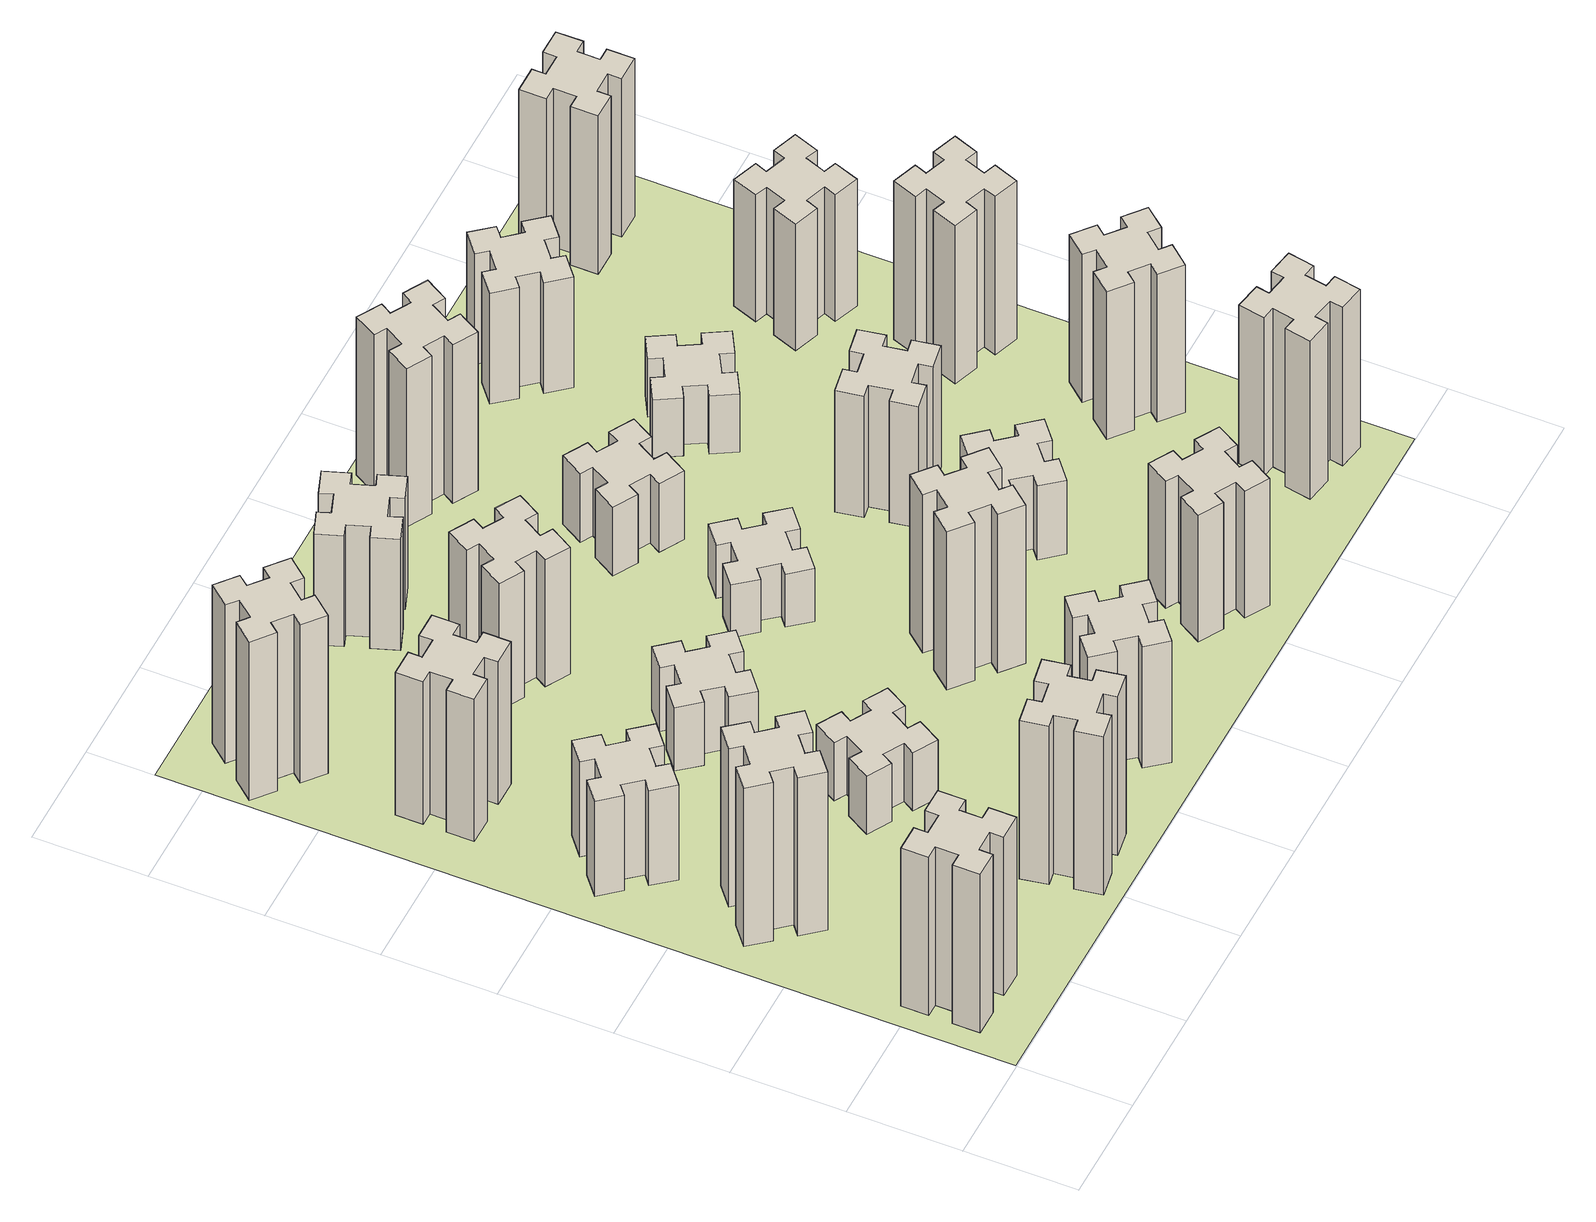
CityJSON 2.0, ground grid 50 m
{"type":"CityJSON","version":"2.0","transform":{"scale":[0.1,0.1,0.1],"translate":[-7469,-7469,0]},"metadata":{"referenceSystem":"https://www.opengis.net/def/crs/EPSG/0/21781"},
"CityObjects":{
"building1":{"type":"Building","attributes":{"class":"1000","function":"1000","usage":"1000","yearOfConstruction":2016,"roofType":"1000","measuredHeight":90,"storeysAboveGround":30,"storeysBelowGround":0},"geometry":[{"type":"Solid","lod":"1","boundaries":[[[[0,1,2,3,4,5,6,7,8,9,10,11,12,13,14,15,16,17,18,19]],[[17,16,20,21]],[[16,15,22,20]],[[15,14,23,22]],[[14,13,24,23]],[[13,12,25,24]],[[12,11,26,25]],[[11,10,27,26]],[[10,9,28,27]],[[9,8,29,28]],[[8,7,30,29]],[[7,6,31,30]],[[6,5,32,31]],[[5,4,33,32]],[[4,3,34,33]],[[3,2,35,34]],[[2,1,36,35]],[[1,0,37,36]],[[0,19,38,37]],[[19,18,39,38]],[[18,17,21,39]],[[24,25,26,27,28,29,30,31,32,33,34,35,36,37,38,39,21,20,22,23]]]]}]},
"building2":{"type":"Building","attributes":{"class":"1000","function":"1000","usage":"1000","yearOfConstruction":2016,"roofType":"1000","measuredHeight":90,"storeysAboveGround":30,"storeysBelowGround":0},"geometry":[{"type":"Solid","lod":"1","boundaries":[[[[40,41,42,43,44,45,46,47,48,49,50,51,52,53,54,55,56,57,58,59]],[[57,56,60,61]],[[56,55,62,60]],[[55,54,63,62]],[[54,53,64,63]],[[53,52,65,64]],[[52,51,66,65]],[[51,50,67,66]],[[50,49,68,67]],[[49,48,69,68]],[[48,47,70,69]],[[47,46,71,70]],[[46,45,72,71]],[[45,44,73,72]],[[44,43,74,73]],[[43,42,75,74]],[[42,41,76,75]],[[41,40,77,76]],[[40,59,78,77]],[[59,58,79,78]],[[58,57,61,79]],[[64,65,66,67,68,69,70,71,72,73,74,75,76,77,78,79,61,60,62,63]]]]}]},
"building3":{"type":"Building","attributes":{"class":"1000","function":"1000","usage":"1000","yearOfConstruction":2016,"roofType":"1000","measuredHeight":54,"storeysAboveGround":30,"storeysBelowGround":0},"geometry":[{"type":"Solid","lod":"1","boundaries":[[[[80,81,82,83,84,85,86,87,88,89,90,91,92,93,94,95,96,97,98,99]],[[97,96,100,101]],[[96,95,102,100]],[[95,94,103,102]],[[94,93,104,103]],[[93,92,105,104]],[[92,91,106,105]],[[91,90,107,106]],[[90,89,108,107]],[[89,88,109,108]],[[88,87,110,109]],[[87,86,111,110]],[[86,85,112,111]],[[85,84,113,112]],[[84,83,114,113]],[[83,82,115,114]],[[82,81,116,115]],[[81,80,117,116]],[[80,99,118,117]],[[99,98,119,118]],[[98,97,101,119]],[[104,105,106,107,108,109,110,111,112,113,114,115,116,117,118,119,101,100,102,103]]]]}]},
"building4":{"type":"Building","attributes":{"class":"1000","function":"1000","usage":"1000","yearOfConstruction":2016,"roofType":"1000","measuredHeight":81,"storeysAboveGround":30,"storeysBelowGround":0},"geometry":[{"type":"Solid","lod":"1","boundaries":[[[[120,121,122,123,124,125,126,127,128,129,130,131,132,133,134,135,136,137,138,139]],[[137,136,140,141]],[[136,135,142,140]],[[135,134,143,142]],[[134,133,144,143]],[[133,132,145,144]],[[132,131,146,145]],[[131,130,147,146]],[[130,129,148,147]],[[129,128,149,148]],[[128,127,150,149]],[[127,126,151,150]],[[126,125,152,151]],[[125,124,153,152]],[[124,123,154,153]],[[123,122,155,154]],[[122,121,156,155]],[[121,120,157,156]],[[120,139,158,157]],[[139,138,159,158]],[[138,137,141,159]],[[144,145,146,147,148,149,150,151,152,153,154,155,156,157,158,159,141,140,142,143]]]]}]},
"building5":{"type":"Building","attributes":{"class":"1000","function":"1000","usage":"1000","yearOfConstruction":2016,"roofType":"1000","measuredHeight":90,"storeysAboveGround":30,"storeysBelowGround":0},"geometry":[{"type":"Solid","lod":"1","boundaries":[[[[160,161,162,163,164,165,166,167,168,169,170,171,172,173,174,175,176,177,178,179]],[[177,176,180,181]],[[176,175,182,180]],[[175,174,183,182]],[[174,173,184,183]],[[173,172,185,184]],[[172,171,186,185]],[[171,170,187,186]],[[170,169,188,187]],[[169,168,189,188]],[[168,167,190,189]],[[167,166,191,190]],[[166,165,192,191]],[[165,164,193,192]],[[164,163,194,193]],[[163,162,195,194]],[[162,161,196,195]],[[161,160,197,196]],[[160,179,198,197]],[[179,178,199,198]],[[178,177,181,199]],[[184,185,186,187,188,189,190,191,192,193,194,195,196,197,198,199,181,180,182,183]]]]}]},
"building6":{"type":"Building","attributes":{"class":"1000","function":"1000","usage":"1000","yearOfConstruction":2016,"roofType":"1000","measuredHeight":90,"storeysAboveGround":30,"storeysBelowGround":0},"geometry":[{"type":"Solid","lod":"1","boundaries":[[[[200,201,202,203,204,205,206,207,208,209,210,211,212,213,214,215,216,217,218,219]],[[217,216,220,221]],[[216,215,222,220]],[[215,214,223,222]],[[214,213,224,223]],[[213,212,225,224]],[[212,211,226,225]],[[211,210,227,226]],[[210,209,228,227]],[[209,208,229,228]],[[208,207,230,229]],[[207,206,231,230]],[[206,205,232,231]],[[205,204,233,232]],[[204,203,234,233]],[[203,202,235,234]],[[202,201,236,235]],[[201,200,237,236]],[[200,219,238,237]],[[219,218,239,238]],[[218,217,221,239]],[[224,225,226,227,228,229,230,231,232,233,234,235,236,237,238,239,221,220,222,223]]]]}]},
"building7":{"type":"Building","attributes":{"class":"1000","function":"1000","usage":"1000","yearOfConstruction":2016,"roofType":"1000","measuredHeight":33,"storeysAboveGround":30,"storeysBelowGround":0},"geometry":[{"type":"Solid","lod":"1","boundaries":[[[[240,241,242,243,244,245,246,247,248,249,250,251,252,253,254,255,256,257,258,259]],[[257,256,260,261]],[[256,255,262,260]],[[255,254,263,262]],[[254,253,264,263]],[[253,252,265,264]],[[252,251,266,265]],[[251,250,267,266]],[[250,249,268,267]],[[249,248,269,268]],[[248,247,270,269]],[[247,246,271,270]],[[246,245,272,271]],[[245,244,273,272]],[[244,243,274,273]],[[243,242,275,274]],[[242,241,276,275]],[[241,240,277,276]],[[240,259,278,277]],[[259,258,279,278]],[[258,257,261,279]],[[264,265,266,267,268,269,270,271,272,273,274,275,276,277,278,279,261,260,262,263]]]]}]},
"building8":{"type":"Building","attributes":{"class":"1000","function":"1000","usage":"1000","yearOfConstruction":2016,"roofType":"1000","measuredHeight":36,"storeysAboveGround":30,"storeysBelowGround":0},"geometry":[{"type":"Solid","lod":"1","boundaries":[[[[280,281,282,283,284,285,286,287,288,289,290,291,292,293,294,295,296,297,298,299]],[[297,296,300,301]],[[296,295,302,300]],[[295,294,303,302]],[[294,293,304,303]],[[293,292,305,304]],[[292,291,306,305]],[[291,290,307,306]],[[290,289,308,307]],[[289,288,309,308]],[[288,287,310,309]],[[287,286,311,310]],[[286,285,312,311]],[[285,284,313,312]],[[284,283,314,313]],[[283,282,315,314]],[[282,281,316,315]],[[281,280,317,316]],[[280,299,318,317]],[[299,298,319,318]],[[298,297,301,319]],[[304,305,306,307,308,309,310,311,312,313,314,315,316,317,318,319,301,300,302,303]]]]}]},
"building9":{"type":"Building","attributes":{"class":"1000","function":"1000","usage":"1000","yearOfConstruction":2016,"roofType":"1000","measuredHeight":69,"storeysAboveGround":30,"storeysBelowGround":0},"geometry":[{"type":"Solid","lod":"1","boundaries":[[[[320,321,322,323,324,325,326,327,328,329,330,331,332,333,334,335,336,337,338,339]],[[337,336,340,341]],[[336,335,342,340]],[[335,334,343,342]],[[334,333,344,343]],[[333,332,345,344]],[[332,331,346,345]],[[331,330,347,346]],[[330,329,348,347]],[[329,328,349,348]],[[328,327,350,349]],[[327,326,351,350]],[[326,325,352,351]],[[325,324,353,352]],[[324,323,354,353]],[[323,322,355,354]],[[322,321,356,355]],[[321,320,357,356]],[[320,339,358,357]],[[339,338,359,358]],[[338,337,341,359]],[[344,345,346,347,348,349,350,351,352,353,354,355,356,357,358,359,341,340,342,343]]]]}]},
"building10":{"type":"Building","attributes":{"class":"1000","function":"1000","usage":"1000","yearOfConstruction":2016,"roofType":"1000","measuredHeight":72,"storeysAboveGround":30,"storeysBelowGround":0},"geometry":[{"type":"Solid","lod":"1","boundaries":[[[[360,361,362,363,364,365,366,367,368,369,370,371,372,373,374,375,376,377,378,379]],[[377,376,380,381]],[[376,375,382,380]],[[375,374,383,382]],[[374,373,384,383]],[[373,372,385,384]],[[372,371,386,385]],[[371,370,387,386]],[[370,369,388,387]],[[369,368,389,388]],[[368,367,390,389]],[[367,366,391,390]],[[366,365,392,391]],[[365,364,393,392]],[[364,363,394,393]],[[363,362,395,394]],[[362,361,396,395]],[[361,360,397,396]],[[360,379,398,397]],[[379,378,399,398]],[[378,377,381,399]],[[384,385,386,387,388,389,390,391,392,393,394,395,396,397,398,399,381,380,382,383]]]]}]},
"building11":{"type":"Building","attributes":{"class":"1000","function":"1000","usage":"1000","yearOfConstruction":2016,"roofType":"1000","measuredHeight":63,"storeysAboveGround":30,"storeysBelowGround":0},"geometry":[{"type":"Solid","lod":"1","boundaries":[[[[400,401,402,403,404,405,406,407,408,409,410,411,412,413,414,415,416,417,418,419]],[[417,416,420,421]],[[416,415,422,420]],[[415,414,423,422]],[[414,413,424,423]],[[413,412,425,424]],[[412,411,426,425]],[[411,410,427,426]],[[410,409,428,427]],[[409,408,429,428]],[[408,407,430,429]],[[407,406,431,430]],[[406,405,432,431]],[[405,404,433,432]],[[404,403,434,433]],[[403,402,435,434]],[[402,401,436,435]],[[401,400,437,436]],[[400,419,438,437]],[[419,418,439,438]],[[418,417,421,439]],[[424,425,426,427,428,429,430,431,432,433,434,435,436,437,438,439,421,420,422,423]]]]}]},
"building12":{"type":"Building","attributes":{"class":"1000","function":"1000","usage":"1000","yearOfConstruction":2016,"roofType":"1000","measuredHeight":90,"storeysAboveGround":30,"storeysBelowGround":0},"geometry":[{"type":"Solid","lod":"1","boundaries":[[[[440,441,442,443,444,445,446,447,448,449,450,451,452,453,454,455,456,457,458,459]],[[457,456,460,461]],[[456,455,462,460]],[[455,454,463,462]],[[454,453,464,463]],[[453,452,465,464]],[[452,451,466,465]],[[451,450,467,466]],[[450,449,468,467]],[[449,448,469,468]],[[448,447,470,469]],[[447,446,471,470]],[[446,445,472,471]],[[445,444,473,472]],[[444,443,474,473]],[[443,442,475,474]],[[442,441,476,475]],[[441,440,477,476]],[[440,459,478,477]],[[459,458,479,478]],[[458,457,461,479]],[[464,465,466,467,468,469,470,471,472,473,474,475,476,477,478,479,461,460,462,463]]]]}]},
"building13":{"type":"Building","attributes":{"class":"1000","function":"1000","usage":"1000","yearOfConstruction":2016,"roofType":"1000","measuredHeight":30,"storeysAboveGround":30,"storeysBelowGround":0},"geometry":[{"type":"Solid","lod":"1","boundaries":[[[[480,481,482,483,484,485,486,487,488,489,490,491,492,493,494,495,496,497,498,499]],[[497,496,500,501]],[[496,495,502,500]],[[495,494,503,502]],[[494,493,504,503]],[[493,492,505,504]],[[492,491,506,505]],[[491,490,507,506]],[[490,489,508,507]],[[489,488,509,508]],[[488,487,510,509]],[[487,486,511,510]],[[486,485,512,511]],[[485,484,513,512]],[[484,483,514,513]],[[483,482,515,514]],[[482,481,516,515]],[[481,480,517,516]],[[480,499,518,517]],[[499,498,519,518]],[[498,497,501,519]],[[504,505,506,507,508,509,510,511,512,513,514,515,516,517,518,519,501,500,502,503]]]]}]},
"building14":{"type":"Building","attributes":{"class":"1000","function":"1000","usage":"1000","yearOfConstruction":2016,"roofType":"1000","measuredHeight":72,"storeysAboveGround":30,"storeysBelowGround":0},"geometry":[{"type":"Solid","lod":"1","boundaries":[[[[520,521,522,523,524,525,526,527,528,529,530,531,532,533,534,535,536,537,538,539]],[[537,536,540,541]],[[536,535,542,540]],[[535,534,543,542]],[[534,533,544,543]],[[533,532,545,544]],[[532,531,546,545]],[[531,530,547,546]],[[530,529,548,547]],[[529,528,549,548]],[[528,527,550,549]],[[527,526,551,550]],[[526,525,552,551]],[[525,524,553,552]],[[524,523,554,553]],[[523,522,555,554]],[[522,521,556,555]],[[521,520,557,556]],[[520,539,558,557]],[[539,538,559,558]],[[538,537,541,559]],[[544,545,546,547,548,549,550,551,552,553,554,555,556,557,558,559,541,540,542,543]]]]}]},
"building15":{"type":"Building","attributes":{"class":"1000","function":"1000","usage":"1000","yearOfConstruction":2016,"roofType":"1000","measuredHeight":39,"storeysAboveGround":30,"storeysBelowGround":0},"geometry":[{"type":"Solid","lod":"1","boundaries":[[[[560,561,562,563,564,565,566,567,568,569,570,571,572,573,574,575,576,577,578,579]],[[577,576,580,581]],[[576,575,582,580]],[[575,574,583,582]],[[574,573,584,583]],[[573,572,585,584]],[[572,571,586,585]],[[571,570,587,586]],[[570,569,588,587]],[[569,568,589,588]],[[568,567,590,589]],[[567,566,591,590]],[[566,565,592,591]],[[565,564,593,592]],[[564,563,594,593]],[[563,562,595,594]],[[562,561,596,595]],[[561,560,597,596]],[[560,579,598,597]],[[579,578,599,598]],[[578,577,581,599]],[[584,585,586,587,588,589,590,591,592,593,594,595,596,597,598,599,581,580,582,583]]]]}]},
"building16":{"type":"Building","attributes":{"class":"1000","function":"1000","usage":"1000","yearOfConstruction":2016,"roofType":"1000","measuredHeight":90,"storeysAboveGround":30,"storeysBelowGround":0},"geometry":[{"type":"Solid","lod":"1","boundaries":[[[[600,601,602,603,604,605,606,607,608,609,610,611,612,613,614,615,616,617,618,619]],[[617,616,620,621]],[[616,615,622,620]],[[615,614,623,622]],[[614,613,624,623]],[[613,612,625,624]],[[612,611,626,625]],[[611,610,627,626]],[[610,609,628,627]],[[609,608,629,628]],[[608,607,630,629]],[[607,606,631,630]],[[606,605,632,631]],[[605,604,633,632]],[[604,603,634,633]],[[603,602,635,634]],[[602,601,636,635]],[[601,600,637,636]],[[600,619,638,637]],[[619,618,639,638]],[[618,617,621,639]],[[624,625,626,627,628,629,630,631,632,633,634,635,636,637,638,639,621,620,622,623]]]]}]},
"building17":{"type":"Building","attributes":{"class":"1000","function":"1000","usage":"1000","yearOfConstruction":2016,"roofType":"1000","measuredHeight":42,"storeysAboveGround":30,"storeysBelowGround":0},"geometry":[{"type":"Solid","lod":"1","boundaries":[[[[640,641,642,643,644,645,646,647,648,649,650,651,652,653,654,655,656,657,658,659]],[[657,656,660,661]],[[656,655,662,660]],[[655,654,663,662]],[[654,653,664,663]],[[653,652,665,664]],[[652,651,666,665]],[[651,650,667,666]],[[650,649,668,667]],[[649,648,669,668]],[[648,647,670,669]],[[647,646,671,670]],[[646,645,672,671]],[[645,644,673,672]],[[644,643,674,673]],[[643,642,675,674]],[[642,641,676,675]],[[641,640,677,676]],[[640,659,678,677]],[[659,658,679,678]],[[658,657,661,679]],[[664,665,666,667,668,669,670,671,672,673,674,675,676,677,678,679,661,660,662,663]]]]}]},
"building18":{"type":"Building","attributes":{"class":"1000","function":"1000","usage":"1000","yearOfConstruction":2016,"roofType":"1000","measuredHeight":69,"storeysAboveGround":30,"storeysBelowGround":0},"geometry":[{"type":"Solid","lod":"1","boundaries":[[[[680,681,682,683,684,685,686,687,688,689,690,691,692,693,694,695,696,697,698,699]],[[697,696,700,701]],[[696,695,702,700]],[[695,694,703,702]],[[694,693,704,703]],[[693,692,705,704]],[[692,691,706,705]],[[691,690,707,706]],[[690,689,708,707]],[[689,688,709,708]],[[688,687,710,709]],[[687,686,711,710]],[[686,685,712,711]],[[685,684,713,712]],[[684,683,714,713]],[[683,682,715,714]],[[682,681,716,715]],[[681,680,717,716]],[[680,699,718,717]],[[699,698,719,718]],[[698,697,701,719]],[[704,705,706,707,708,709,710,711,712,713,714,715,716,717,718,719,701,700,702,703]]]]}]},
"building19":{"type":"Building","attributes":{"class":"1000","function":"1000","usage":"1000","yearOfConstruction":2016,"roofType":"1000","measuredHeight":33,"storeysAboveGround":30,"storeysBelowGround":0},"geometry":[{"type":"Solid","lod":"1","boundaries":[[[[720,721,722,723,724,725,726,727,728,729,730,731,732,733,734,735,736,737,738,739]],[[737,736,740,741]],[[736,735,742,740]],[[735,734,743,742]],[[734,733,744,743]],[[733,732,745,744]],[[732,731,746,745]],[[731,730,747,746]],[[730,729,748,747]],[[729,728,749,748]],[[728,727,750,749]],[[727,726,751,750]],[[726,725,752,751]],[[725,724,753,752]],[[724,723,754,753]],[[723,722,755,754]],[[722,721,756,755]],[[721,720,757,756]],[[720,739,758,757]],[[739,738,759,758]],[[738,737,741,759]],[[744,745,746,747,748,749,750,751,752,753,754,755,756,757,758,759,741,740,742,743]]]]}]},
"building20":{"type":"Building","attributes":{"class":"1000","function":"1000","usage":"1000","yearOfConstruction":2016,"roofType":"1000","measuredHeight":90,"storeysAboveGround":30,"storeysBelowGround":0},"geometry":[{"type":"Solid","lod":"1","boundaries":[[[[760,761,762,763,764,765,766,767,768,769,770,771,772,773,774,775,776,777,778,779]],[[777,776,780,781]],[[776,775,782,780]],[[775,774,783,782]],[[774,773,784,783]],[[773,772,785,784]],[[772,771,786,785]],[[771,770,787,786]],[[770,769,788,787]],[[769,768,789,788]],[[768,767,790,789]],[[767,766,791,790]],[[766,765,792,791]],[[765,764,793,792]],[[764,763,794,793]],[[763,762,795,794]],[[762,761,796,795]],[[761,760,797,796]],[[760,779,798,797]],[[779,778,799,798]],[[778,777,781,799]],[[784,785,786,787,788,789,790,791,792,793,794,795,796,797,798,799,781,780,782,783]]]]}]},
"building21":{"type":"Building","attributes":{"class":"1000","function":"1000","usage":"1000","yearOfConstruction":2016,"roofType":"1000","measuredHeight":63,"storeysAboveGround":30,"storeysBelowGround":0},"geometry":[{"type":"Solid","lod":"1","boundaries":[[[[800,801,802,803,804,805,806,807,808,809,810,811,812,813,814,815,816,817,818,819]],[[817,816,820,821]],[[816,815,822,820]],[[815,814,823,822]],[[814,813,824,823]],[[813,812,825,824]],[[812,811,826,825]],[[811,810,827,826]],[[810,809,828,827]],[[809,808,829,828]],[[808,807,830,829]],[[807,806,831,830]],[[806,805,832,831]],[[805,804,833,832]],[[804,803,834,833]],[[803,802,835,834]],[[802,801,836,835]],[[801,800,837,836]],[[800,819,838,837]],[[819,818,839,838]],[[818,817,821,839]],[[824,825,826,827,828,829,830,831,832,833,834,835,836,837,838,839,821,820,822,823]]]]}]},
"building22":{"type":"Building","attributes":{"class":"1000","function":"1000","usage":"1000","yearOfConstruction":2016,"roofType":"1000","measuredHeight":84,"storeysAboveGround":30,"storeysBelowGround":0},"geometry":[{"type":"Solid","lod":"1","boundaries":[[[[840,841,842,843,844,845,846,847,848,849,850,851,852,853,854,855,856,857,858,859]],[[857,856,860,861]],[[856,855,862,860]],[[855,854,863,862]],[[854,853,864,863]],[[853,852,865,864]],[[852,851,866,865]],[[851,850,867,866]],[[850,849,868,867]],[[849,848,869,868]],[[848,847,870,869]],[[847,846,871,870]],[[846,845,872,871]],[[845,844,873,872]],[[844,843,874,873]],[[843,842,875,874]],[[842,841,876,875]],[[841,840,877,876]],[[840,859,878,877]],[[859,858,879,878]],[[858,857,861,879]],[[864,865,866,867,868,869,870,871,872,873,874,875,876,877,878,879,861,860,862,863]]]]}]},
"building23":{"type":"Building","attributes":{"class":"1000","function":"1000","usage":"1000","yearOfConstruction":2016,"roofType":"1000","measuredHeight":90,"storeysAboveGround":30,"storeysBelowGround":0},"geometry":[{"type":"Solid","lod":"1","boundaries":[[[[880,881,882,883,884,885,886,887,888,889,890,891,892,893,894,895,896,897,898,899]],[[897,896,900,901]],[[896,895,902,900]],[[895,894,903,902]],[[894,893,904,903]],[[893,892,905,904]],[[892,891,906,905]],[[891,890,907,906]],[[890,889,908,907]],[[889,888,909,908]],[[888,887,910,909]],[[887,886,911,910]],[[886,885,912,911]],[[885,884,913,912]],[[884,883,914,913]],[[883,882,915,914]],[[882,881,916,915]],[[881,880,917,916]],[[880,899,918,917]],[[899,898,919,918]],[[898,897,901,919]],[[904,905,906,907,908,909,910,911,912,913,914,915,916,917,918,919,901,900,902,903]]]]}]},
"building24":{"type":"Building","attributes":{"class":"1000","function":"1000","usage":"1000","yearOfConstruction":2016,"roofType":"1000","measuredHeight":72,"storeysAboveGround":30,"storeysBelowGround":0},"geometry":[{"type":"Solid","lod":"1","boundaries":[[[[920,921,922,923,924,925,926,927,928,929,930,931,932,933,934,935,936,937,938,939]],[[937,936,940,941]],[[936,935,942,940]],[[935,934,943,942]],[[934,933,944,943]],[[933,932,945,944]],[[932,931,946,945]],[[931,930,947,946]],[[930,929,948,947]],[[929,928,949,948]],[[928,927,950,949]],[[927,926,951,950]],[[926,925,952,951]],[[925,924,953,952]],[[924,923,954,953]],[[923,922,955,954]],[[922,921,956,955]],[[921,920,957,956]],[[920,939,958,957]],[[939,938,959,958]],[[938,937,941,959]],[[944,945,946,947,948,949,950,951,952,953,954,955,956,957,958,959,941,940,942,943]]]]}]},
"building25":{"type":"Building","attributes":{"class":"1000","function":"1000","usage":"1000","yearOfConstruction":2016,"roofType":"1000","measuredHeight":90,"storeysAboveGround":30,"storeysBelowGround":0},"geometry":[{"type":"Solid","lod":"1","boundaries":[[[[960,961,962,963,964,965,966,967,968,969,970,971,972,973,974,975,976,977,978,979]],[[977,976,980,981]],[[976,975,982,980]],[[975,974,983,982]],[[974,973,984,983]],[[973,972,985,984]],[[972,971,986,985]],[[971,970,987,986]],[[970,969,988,987]],[[969,968,989,988]],[[968,967,990,989]],[[967,966,991,990]],[[966,965,992,991]],[[965,964,993,992]],[[964,963,994,993]],[[963,962,995,994]],[[962,961,996,995]],[[961,960,997,996]],[[960,979,998,997]],[[979,978,999,998]],[[978,977,981,999]],[[984,985,986,987,988,989,990,991,992,993,994,995,996,997,998,999,981,980,982,983]]]]}]},
"landuse1":{"type":"LandUse","attributes":{"name":"plot1","function":"1010"},"geometry":[{"type":"MultiSurface","lod":"1","boundaries":[[[1000,1001,1002,1003]]]}]}
},
"vertices":[
[165,425,0],[165,325,0],[105,325,0],[105,205,0],[225,205,0],[225,265,0],[325,265,0],[325,205,0],[445,205,0],[445,325,0],[385,325,0],[385,425,0],[445,425,0],[445,545,0],[325,545,0],[325,485,0],[225,485,0],[225,545,0],[105,545,0],[105,425,0],[225,485,900],[225,545,900],[325,485,900],[325,545,900],[445,545,900],[445,425,900],[385,425,900],[385,325,900],[445,325,900],[445,205,900],[325,205,900],[325,265,900],[225,265,900],[225,205,900],[105,205,900],[105,325,900],[165,325,900],[165,425,900],[105,425,900],[105,545,900],
[492,1248,0],[427,1324,0],[473,1363,0],[396,1455,0],[304,1378,0],[343,1332,0],[266,1267,0],[228,1313,0],[136,1236,0],[213,1144,0],[259,1183,0],[323,1106,0],[277,1068,0],[354,976,0],[446,1053,0],[408,1099,0],[484,1163,0],[523,1117,0],[615,1194,0],[538,1286,0],[484,1163,900],[523,1117,900],[408,1099,900],[446,1053,900],[354,976,900],[277,1068,900],[323,1106,900],[259,1183,900],[213,1144,900],[136,1236,900],[228,1313,900],[266,1267,900],[343,1332,900],[304,1378,900],[396,1455,900],[473,1363,900],[427,1324,900],[492,1248,900],[538,1286,900],[615,1194,900],
[492,1888,0],[427,1964,0],[473,2003,0],[396,2095,0],[304,2018,0],[343,1972,0],[266,1907,0],[228,1953,0],[136,1876,0],[213,1784,0],[259,1823,0],[323,1746,0],[277,1708,0],[354,1616,0],[446,1693,0],[408,1739,0],[484,1803,0],[523,1757,0],[615,1834,0],[538,1926,0],[484,1803,540],[523,1757,540],[408,1739,540],[446,1693,540],[354,1616,540],[277,1708,540],[323,1746,540],[259,1823,540],[213,1784,540],[136,1876,540],[228,1953,540],[266,1907,540],[343,1972,540],[304,2018,540],[396,2095,540],[473,2003,540],[427,1964,540],[492,1888,540],[538,1926,540],[615,1834,540],
[485,2545,0],[485,2645,0],[545,2645,0],[545,2765,0],[425,2765,0],[425,2705,0],[325,2705,0],[325,2765,0],[205,2765,0],[205,2645,0],[265,2645,0],[265,2545,0],[205,2545,0],[205,2425,0],[325,2425,0],[325,2485,0],[425,2485,0],[425,2425,0],[545,2425,0],[545,2545,0],[425,2485,810],[425,2425,810],[325,2485,810],[325,2425,810],[205,2425,810],[205,2545,810],[265,2545,810],[265,2645,810],[205,2645,810],[205,2765,810],[325,2765,810],[325,2705,810],[425,2705,810],[425,2765,810],[545,2765,810],[545,2645,810],[485,2645,810],[485,2545,810],[545,2545,810],[545,2425,810],
[1085,158,0],[1184,176,0],[1194,117,0],[1312,137,0],[1291,256,0],[1232,245,0],[1215,344,0],[1274,354,0],[1253,472,0],[1135,451,0],[1145,392,0],[1047,375,0],[1037,434,0],[918,413,0],[939,295,0],[998,305,0],[1016,207,0],[957,197,0],[977,78,0],[1096,99,0],[1016,207,900],[957,197,900],[998,305,900],[939,295,900],[918,413,900],[1037,434,900],[1047,375,900],[1145,392,900],[1135,451,900],[1253,472,900],[1274,354,900],[1215,344,900],[1232,245,900],[1291,256,900],[1312,137,900],[1194,117,900],[1184,176,900],[1085,158,900],[1096,99,900],[977,78,900],
[384,3387,0],[308,3452,0],[346,3498,0],[254,3575,0],[177,3483,0],[223,3444,0],[159,3368,0],[113,3406,0],[36,3314,0],[128,3237,0],[166,3283,0],[243,3219,0],[204,3173,0],[296,3096,0],[373,3188,0],[327,3226,0],[392,3303,0],[438,3264,0],[515,3356,0],[423,3433,0],[392,3303,900],[438,3264,900],[327,3226,900],[373,3188,900],[296,3096,900],[204,3173,900],[243,3219,900],[166,3283,900],[128,3237,900],[36,3314,900],[113,3406,900],[159,3368,900],[223,3444,900],[177,3483,900],[254,3575,900],[346,3498,900],[308,3452,900],[384,3387,900],[423,3433,900],[515,3356,900],
[1186,1017,0],[1236,1104,0],[1288,1074,0],[1348,1178,0],[1244,1238,0],[1214,1186,0],[1127,1236,0],[1157,1288,0],[1053,1348,0],[993,1244,0],[1045,1214,0],[995,1127,0],[943,1157,0],[883,1053,0],[987,993,0],[1017,1045,0],[1104,995,0],[1074,943,0],[1178,883,0],[1238,987,0],[1104,995,330],[1074,943,330],[1017,1045,330],[987,993,330],[883,1053,330],[943,1157,330],[995,1127,330],[1045,1214,330],[993,1244,330],[1053,1348,330],[1157,1288,330],[1127,1236,330],[1214,1186,330],[1244,1238,330],[1348,1178,330],[1288,1074,330],[1236,1104,330],[1186,1017,330],[1238,987,330],[1178,883,330],
[1083,1972,0],[1006,1907,0],[968,1953,0],[876,1876,0],[953,1784,0],[999,1823,0],[1063,1746,0],[1017,1708,0],[1094,1616,0],[1186,1693,0],[1148,1739,0],[1224,1803,0],[1263,1757,0],[1355,1834,0],[1278,1926,0],[1232,1888,0],[1167,1964,0],[1213,2003,0],[1136,2095,0],[1044,2018,0],[1167,1964,360],[1213,2003,360],[1232,1888,360],[1278,1926,360],[1355,1834,360],[1263,1757,360],[1224,1803,360],[1148,1739,360],[1186,1693,360],[1094,1616,360],[1017,1708,360],[1063,1746,360],[999,1823,360],[953,1784,360],[876,1876,360],[968,1953,360],[1006,1907,360],[1083,1972,360],[1044,2018,360],[1136,2095,360],
[1639,343,0],[1703,266,0],[1657,228,0],[1734,136,0],[1826,213,0],[1788,259,0],[1864,323,0],[1903,277,0],[1995,354,0],[1918,446,0],[1872,408,0],[1807,484,0],[1853,523,0],[1776,615,0],[1684,538,0],[1723,492,0],[1646,427,0],[1608,473,0],[1516,396,0],[1593,304,0],[1646,427,690],[1608,473,690],[1723,492,690],[1684,538,690],[1776,615,690],[1853,523,690],[1807,484,690],[1872,408,690],[1918,446,690],[1995,354,690],[1903,277,690],[1864,323,690],[1788,259,690],[1826,213,690],[1734,136,690],[1657,228,690],[1703,266,690],[1639,343,690],[1593,304,690],[1516,396,690],
[1214,2766,0],[1127,2816,0],[1157,2868,0],[1053,2928,0],[993,2824,0],[1045,2794,0],[995,2707,0],[943,2737,0],[883,2633,0],[987,2573,0],[1017,2625,0],[1104,2575,0],[1074,2523,0],[1178,2463,0],[1238,2567,0],[1186,2597,0],[1236,2684,0],[1288,2654,0],[1348,2758,0],[1244,2818,0],[1236,2684,720],[1288,2654,720],[1186,2597,720],[1238,2567,720],[1178,2463,720],[1074,2523,720],[1104,2575,720],[1017,2625,720],[987,2573,720],[883,2633,720],[943,2737,720],[995,2707,720],[1045,2794,720],[993,2824,720],[1053,2928,720],[1157,2868,720],[1127,2816,720],[1214,2766,720],[1244,2818,720],[1348,2758,720],
[1125,3456,0],[1031,3422,0],[1010,3478,0],[897,3437,0],[939,3324,0],[995,3345,0],[1029,3251,0],[973,3230,0],[1014,3117,0],[1127,3159,0],[1106,3215,0],[1200,3249,0],[1220,3193,0],[1333,3234,0],[1292,3347,0],[1236,3326,0],[1202,3420,0],[1258,3440,0],[1217,3553,0],[1104,3512,0],[1202,3420,630],[1258,3440,630],[1236,3326,630],[1292,3347,630],[1333,3234,630],[1220,3193,630],[1200,3249,630],[1106,3215,630],[1127,3159,630],[1014,3117,630],[973,3230,630],[1029,3251,630],[995,3345,630],[939,3324,630],[897,3437,630],[1010,3478,630],[1031,3422,630],[1125,3456,630],[1104,3512,630],[1217,3553,630],
[1846,1063,0],[1923,999,0],[1884,953,0],[1976,876,0],[2053,968,0],[2007,1006,0],[2072,1083,0],[2118,1044,0],[2195,1136,0],[2103,1213,0],[2064,1167,0],[1988,1232,0],[2026,1278,0],[1934,1355,0],[1857,1263,0],[1903,1224,0],[1839,1148,0],[1793,1186,0],[1716,1094,0],[1808,1017,0],[1839,1148,900],[1793,1186,900],[1903,1224,900],[1857,1263,900],[1934,1355,900],[2026,1278,900],[1988,1232,900],[2064,1167,900],[2103,1213,900],[2195,1136,900],[2118,1044,900],[2072,1083,900],[2007,1006,900],[2053,968,900],[1976,876,900],[1884,953,900],[1923,999,900],[1846,1063,900],[1808,1017,900],[1716,1094,900],
[1972,1988,0],[1907,2064,0],[1953,2103,0],[1876,2195,0],[1784,2118,0],[1823,2072,0],[1746,2007,0],[1708,2053,0],[1616,1976,0],[1693,1884,0],[1739,1923,0],[1803,1846,0],[1757,1808,0],[1834,1716,0],[1926,1793,0],[1888,1839,0],[1964,1903,0],[2003,1857,0],[2095,1934,0],[2018,2026,0],[1964,1903,300],[2003,1857,300],[1888,1839,300],[1926,1793,300],[1834,1716,300],[1757,1808,300],[1803,1846,300],[1739,1923,300],[1693,1884,300],[1616,1976,300],[1708,2053,300],[1746,2007,300],[1823,2072,300],[1784,2118,300],[1876,2195,300],[1953,2103,300],[1907,2064,300],[1972,1988,300],[2018,2026,300],[2095,1934,300],
[2694,446,0],[2607,496,0],[2637,548,0],[2533,608,0],[2473,504,0],[2525,474,0],[2475,387,0],[2423,417,0],[2363,313,0],[2467,253,0],[2497,305,0],[2584,255,0],[2554,203,0],[2658,143,0],[2718,247,0],[2666,277,0],[2716,364,0],[2768,334,0],[2828,438,0],[2724,498,0],[2716,364,720],[2768,334,720],[2666,277,720],[2718,247,720],[2658,143,720],[2554,203,720],[2584,255,720],[2497,305,720],[2467,253,720],[2363,313,720],[2423,417,720],[2475,387,720],[2525,474,720],[2473,504,720],[2533,608,720],[2637,548,720],[2607,496,720],[2694,446,720],[2724,498,720],[2828,438,720],
[2026,2497,0],[2076,2584,0],[2128,2554,0],[2188,2658,0],[2084,2718,0],[2054,2666,0],[1967,2716,0],[1997,2768,0],[1893,2828,0],[1833,2724,0],[1885,2694,0],[1835,2607,0],[1783,2637,0],[1723,2533,0],[1827,2473,0],[1857,2525,0],[1944,2475,0],[1914,2423,0],[2018,2363,0],[2078,2467,0],[1944,2475,390],[1914,2423,390],[1857,2525,390],[1827,2473,390],[1723,2533,390],[1783,2637,390],[1835,2607,390],[1885,2694,390],[1833,2724,390],[1893,2828,390],[1997,2768,390],[1967,2716,390],[2054,2666,390],[2084,2718,390],[2188,2658,390],[2128,2554,390],[2076,2584,390],[2026,2497,390],[2078,2467,390],[2018,2363,390],
[1785,3534,0],[1735,3447,0],[1683,3477,0],[1623,3373,0],[1727,3313,0],[1757,3365,0],[1844,3315,0],[1814,3263,0],[1918,3203,0],[1978,3307,0],[1926,3337,0],[1976,3424,0],[2028,3394,0],[2088,3498,0],[1984,3558,0],[1954,3506,0],[1867,3556,0],[1897,3608,0],[1793,3668,0],[1733,3564,0],[1867,3556,900],[1897,3608,900],[1954,3506,900],[1984,3558,900],[2088,3498,900],[2028,3394,900],[1976,3424,900],[1926,3337,900],[1978,3307,900],[1918,3203,900],[1814,3263,900],[1844,3315,900],[1757,3365,900],[1727,3313,900],[1623,3373,900],[1683,3477,900],[1735,3447,900],[1785,3534,900],[1733,3564,900],[1793,3668,900],
[2563,1332,0],[2486,1267,0],[2448,1313,0],[2356,1236,0],[2433,1144,0],[2479,1183,0],[2543,1106,0],[2497,1068,0],[2574,976,0],[2666,1053,0],[2628,1099,0],[2704,1163,0],[2743,1117,0],[2835,1194,0],[2758,1286,0],[2712,1248,0],[2647,1324,0],[2693,1363,0],[2616,1455,0],[2524,1378,0],[2647,1324,420],[2693,1363,420],[2712,1248,420],[2758,1286,420],[2835,1194,420],[2743,1117,420],[2704,1163,420],[2628,1099,420],[2666,1053,420],[2574,976,420],[2497,1068,420],[2543,1106,420],[2479,1183,420],[2433,1144,420],[2356,1236,420],[2448,1313,420],[2486,1267,420],[2563,1332,420],[2524,1378,420],[2616,1455,420],
[2712,1725,0],[2695,1824,0],[2754,1834,0],[2733,1952,0],[2615,1931,0],[2625,1872,0],[2527,1855,0],[2517,1914,0],[2398,1893,0],[2419,1775,0],[2478,1785,0],[2496,1687,0],[2437,1677,0],[2457,1558,0],[2576,1579,0],[2565,1638,0],[2664,1656,0],[2674,1597,0],[2792,1617,0],[2771,1736,0],[2664,1656,690],[2674,1597,690],[2565,1638,690],[2576,1579,690],[2457,1558,690],[2437,1677,690],[2496,1687,690],[2478,1785,690],[2419,1775,690],[2398,1893,690],[2517,1914,690],[2527,1855,690],[2625,1872,690],[2615,1931,690],[2733,1952,690],[2754,1834,690],[2695,1824,690],[2712,1725,690],[2771,1736,690],[2792,1617,690],
[2475,2584,0],[2525,2497,0],[2473,2467,0],[2533,2363,0],[2637,2423,0],[2607,2475,0],[2694,2525,0],[2724,2473,0],[2828,2533,0],[2768,2637,0],[2716,2607,0],[2666,2694,0],[2718,2724,0],[2658,2828,0],[2554,2768,0],[2584,2716,0],[2497,2666,0],[2467,2718,0],[2363,2658,0],[2423,2554,0],[2497,2666,330],[2467,2718,330],[2584,2716,330],[2554,2768,330],[2658,2828,330],[2718,2724,330],[2666,2694,330],[2716,2607,330],[2768,2637,330],[2828,2533,330],[2724,2473,330],[2694,2525,330],[2607,2475,330],[2637,2423,330],[2533,2363,330],[2473,2467,330],[2525,2497,330],[2475,2584,330],[2423,2554,330],[2363,2658,330],
[3504,475,0],[3405,492,0],[3416,551,0],[3297,572,0],[3277,454,0],[3336,444,0],[3318,345,0],[3259,356,0],[3238,237,0],[3357,217,0],[3367,276,0],[3465,258,0],[3455,199,0],[3573,178,0],[3594,297,0],[3535,307,0],[3552,405,0],[3611,395,0],[3632,513,0],[3514,534,0],[3552,405,900],[3611,395,900],[3535,307,900],[3594,297,900],[3573,178,900],[3455,199,900],[3465,258,900],[3367,276,900],[3357,217,900],[3238,237,900],[3259,356,900],[3318,345,900],[3336,444,900],[3277,454,900],[3297,572,900],[3416,551,900],[3405,492,900],[3504,475,900],[3514,534,900],[3632,513,900],
[2712,3368,0],[2647,3444,0],[2693,3483,0],[2616,3575,0],[2524,3498,0],[2563,3452,0],[2486,3387,0],[2448,3433,0],[2356,3356,0],[2433,3264,0],[2479,3303,0],[2543,3226,0],[2497,3188,0],[2574,3096,0],[2666,3173,0],[2628,3219,0],[2704,3283,0],[2743,3237,0],[2835,3314,0],[2758,3406,0],[2704,3283,630],[2743,3237,630],[2628,3219,630],[2666,3173,630],[2574,3096,630],[2497,3188,630],[2543,3226,630],[2479,3303,630],[2433,3264,630],[2356,3356,630],[2448,3433,630],[2486,3387,630],[2563,3452,630],[2524,3498,630],[2616,3575,630],[2693,3483,630],[2647,3444,630],[2712,3368,630],[2758,3406,630],[2835,3314,630],
[3487,1006,0],[3552,1083,0],[3598,1044,0],[3675,1136,0],[3583,1213,0],[3544,1167,0],[3468,1232,0],[3506,1278,0],[3414,1355,0],[3337,1263,0],[3383,1224,0],[3319,1148,0],[3273,1186,0],[3196,1094,0],[3288,1017,0],[3326,1063,0],[3403,999,0],[3364,953,0],[3456,876,0],[3533,968,0],[3403,999,840],[3364,953,840],[3326,1063,840],[3288,1017,840],[3196,1094,840],[3273,1186,840],[3319,1148,840],[3383,1224,840],[3337,1263,840],[3414,1355,840],[3506,1278,840],[3468,1232,840],[3544,1167,840],[3583,1213,840],[3675,1136,840],[3598,1044,840],[3552,1083,840],[3487,1006,840],[3533,968,840],[3456,876,840],
[3520,1942,0],[3426,1976,0],[3447,2032,0],[3334,2073,0],[3293,1960,0],[3349,1940,0],[3315,1846,0],[3259,1867,0],[3217,1754,0],[3330,1713,0],[3351,1769,0],[3445,1735,0],[3424,1679,0],[3537,1637,0],[3578,1750,0],[3522,1771,0],[3556,1865,0],[3612,1844,0],[3653,1957,0],[3540,1998,0],[3556,1865,900],[3612,1844,900],[3522,1771,900],[3578,1750,900],[3537,1637,900],[3424,1679,900],[3445,1735,900],[3351,1769,900],[3330,1713,900],[3217,1754,900],[3259,1867,900],[3315,1846,900],[3349,1940,900],[3293,1960,900],[3334,2073,900],[3447,2032,900],[3426,1976,900],[3520,1942,900],[3540,1998,900],[3653,1957,900],
[3420,2582,0],[3326,2616,0],[3347,2672,0],[3234,2713,0],[3193,2600,0],[3249,2580,0],[3215,2486,0],[3159,2507,0],[3117,2394,0],[3230,2353,0],[3251,2409,0],[3345,2375,0],[3324,2319,0],[3437,2277,0],[3478,2390,0],[3422,2411,0],[3456,2505,0],[3512,2484,0],[3553,2597,0],[3440,2638,0],[3456,2505,720],[3512,2484,720],[3422,2411,720],[3478,2390,720],[3437,2277,720],[3324,2319,720],[3345,2375,720],[3251,2409,720],[3230,2353,720],[3117,2394,720],[3159,2507,720],[3215,2486,720],[3249,2580,720],[3193,2600,720],[3234,2713,720],[3347,2672,720],[3326,2616,720],[3420,2582,720],[3440,2638,720],[3553,2597,720],
[3285,3325,0],[3385,3325,0],[3385,3265,0],[3505,3265,0],[3505,3385,0],[3445,3385,0],[3445,3485,0],[3505,3485,0],[3505,3605,0],[3385,3605,0],[3385,3545,0],[3285,3545,0],[3285,3605,0],[3165,3605,0],[3165,3485,0],[3225,3485,0],[3225,3385,0],[3165,3385,0],[3165,3265,0],[3285,3265,0],[3225,3385,900],[3165,3385,900],[3225,3485,900],[3165,3485,900],[3165,3605,900],[3285,3605,900],[3285,3545,900],[3385,3545,900],[3385,3605,900],[3505,3605,900],[3505,3485,900],[3445,3485,900],[3445,3385,900],[3505,3385,900],[3505,3265,900],[3385,3265,900],[3385,3325,900],[3285,3325,900],[3285,3265,900],[3165,3265,900],
[5,3705,0],[3705,3705,0],[3705,5,0],[5,5,0]
]}
